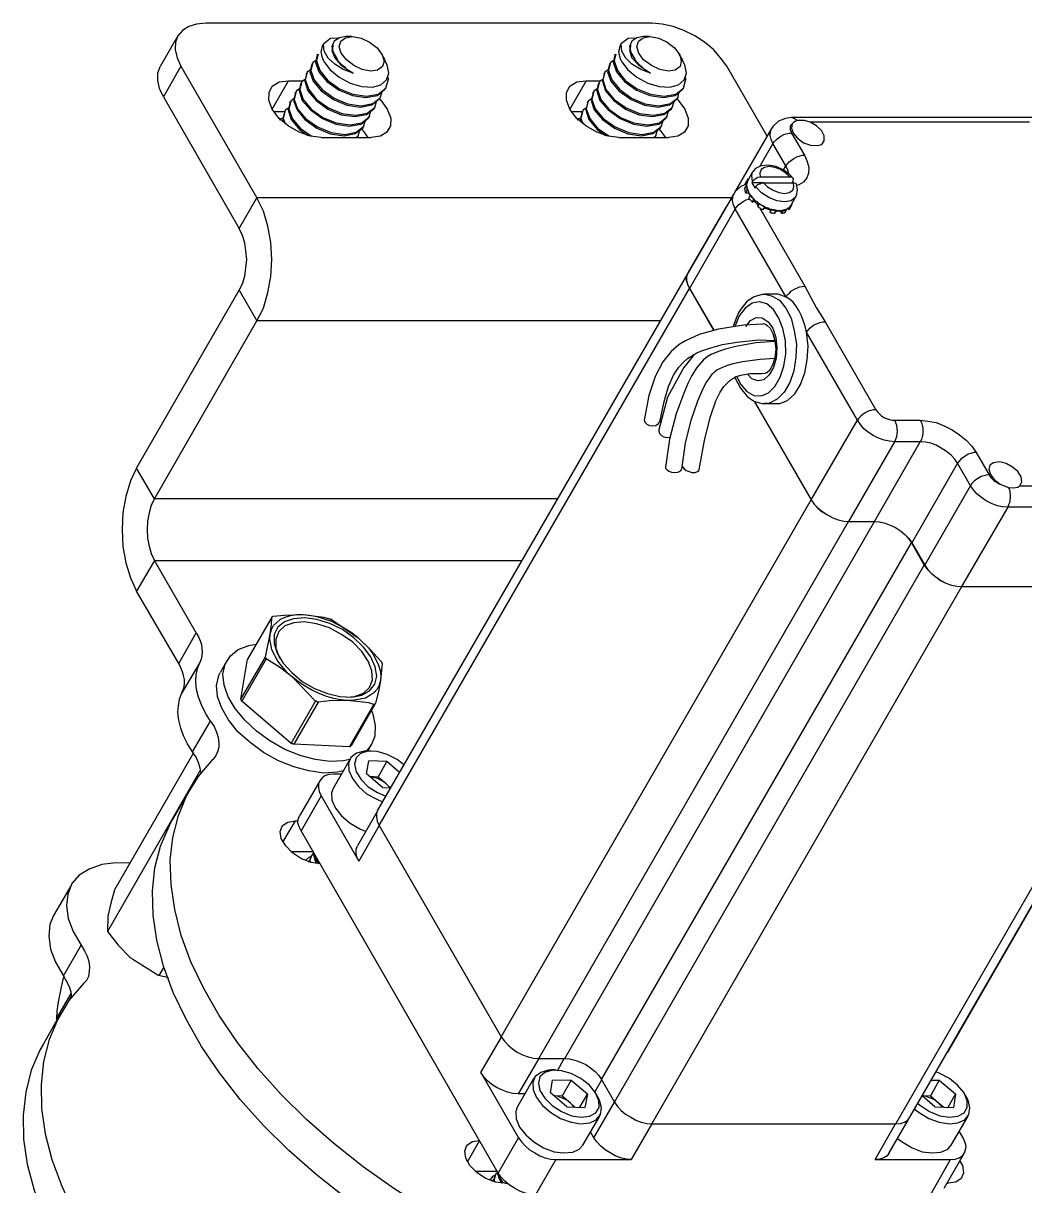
# Model space of a CAD drawing. Header units: inches. Extents: x 0 to 11, y 0.3 to 17.
# Drawn here: x 5.489 to 7.55, y 1.722 to 4.113 of the extents above; entities that cross this region are included whole.
import ezdxf

# ---------------------------------------------------------------- set-up
doc = ezdxf.new("R2010")
doc.units = ezdxf.units.IN
doc.header["$MEASUREMENT"] = 0
doc.layers.add('Layer 1', color=7, linetype='Continuous')

msp = doc.modelspace()

# ---------------------------------------------------------------- linework, layer by layer
at = {"layer": 'Layer 1', "color": 7, "lineweight": 25, "true_color": 0xffffff}
for points in [[(5.865, 4.1133), (5.8458, 4.1117), (5.83, 4.1067), (5.8167, 4.0983), (5.8075, 4.0875), (5.8025, 4.0742), (5.8017, 4.0592), (5.8058, 4.0425), (5.8133, 4.025)], [(6.7833, 4.1133), (5.865, 4.1133)], [(6.9367, 4.025), (6.9242, 4.0425), (6.9092, 4.0592), (6.8908, 4.0742), (6.8708, 4.0875), (6.8483, 4.0983), (6.8267, 4.1067), (6.8042, 4.1117), (6.7833, 4.1133)], [(5.8075, 4.0875), (5.7708, 4.0242)], [(6.1083, 4.0342), (6.1058, 4.04), (6.1042, 4.045), (6.1025, 4.055), (6.1033, 4.06), (6.1042, 4.0642), (6.1058, 4.0683), (6.1083, 4.0717)], [(6.1267, 4.0675), (6.1242, 4.0575), (6.13, 4.0425), (6.1425, 4.0275), (6.1617, 4.0142), (6.1683, 4.0108), (6.1475, 4.0183), (6.13, 4.0292), (6.1167, 4.0417), (6.1083, 4.0558), (6.1067, 4.0692), (6.1083, 4.0717)], [(6.1383, 4.0825), (6.1217, 4.0817), (6.1083, 4.0717)], [(6.1533, 4.0858), (6.14, 4.0833), (6.1292, 4.0767), (6.1242, 4.0658), (6.1267, 4.0533), (6.135, 4.0392)], [(6.2042, 4.015), (6.1867, 4.0183), (6.1692, 4.0267), (6.1542, 4.0383), (6.1433, 4.0517), (6.1392, 4.065), (6.1425, 4.0767), (6.1525, 4.0833), (6.1667, 4.0858), (6.1842, 4.0825), (6.2017, 4.0742), (6.2175, 4.0625), (6.2275, 4.0483), (6.2317, 4.035), (6.2283, 4.0242), (6.2183, 4.0167), (6.2042, 4.015)], [(6.165, 4.0858), (6.1533, 4.0858)], [(6.7208, 4.0342), (6.7183, 4.04), (6.7167, 4.045), (6.715, 4.055), (6.7158, 4.06), (6.7167, 4.0642), (6.7183, 4.0683), (6.72, 4.0717)], [(6.7392, 4.0675), (6.7367, 4.0575), (6.7417, 4.0425), (6.755, 4.0275), (6.7742, 4.0142), (6.78, 4.0108), (6.76, 4.0183), (6.7417, 4.0292), (6.7292, 4.0417), (6.7208, 4.0558), (6.7192, 4.0692), (6.72, 4.0717)], [(6.7508, 4.0825), (6.7342, 4.0817), (6.72, 4.0717)], [(6.7658, 4.0858), (6.7517, 4.0833), (6.7417, 4.0767), (6.7367, 4.0658), (6.7392, 4.0533), (6.7475, 4.0392)], [(6.8167, 4.015), (6.7992, 4.0183), (6.7817, 4.0267), (6.7658, 4.0383), (6.7558, 4.0517), (6.7517, 4.065), (6.755, 4.0767), (6.765, 4.0833), (6.7792, 4.0858), (6.7967, 4.0825), (6.8142, 4.0742), (6.8292, 4.0625), (6.84, 4.0483), (6.8433, 4.035), (6.8408, 4.0242), (6.8308, 4.0167), (6.8167, 4.015)], [(6.7775, 4.0858), (6.7658, 4.0858)], [(6.0942, 4.0475), (6.0908, 4.0333), (6.0975, 4.0133), (6.1142, 3.9933), (6.1392, 3.9758), (6.1667, 3.965), (6.1942, 3.9608), (6.2183, 3.965), (6.2333, 3.9775), (6.2342, 3.98)], [(6.0958, 4.05), (6.0925, 4.0358), (6.0992, 4.0158), (6.1158, 3.9958), (6.14, 3.9783), (6.1675, 3.9675), (6.1958, 3.9633), (6.2192, 3.9675), (6.235, 3.98), (6.2408, 3.9983), (6.2392, 4.0042)], [(6.095, 4.05), (6.0933, 4.0475)], [(6.2342, 4.0375), (6.2267, 4.05)], [(6.7067, 4.0475), (6.7033, 4.0333), (6.71, 4.0133), (6.7267, 3.9933), (6.7508, 3.9758), (6.7783, 3.965), (6.8067, 3.9608), (6.8308, 3.965), (6.8458, 3.9775), (6.8467, 3.98)], [(6.7083, 4.05), (6.705, 4.0358), (6.7117, 4.0158), (6.7275, 3.9958), (6.7525, 3.9783), (6.78, 3.9675), (6.8083, 3.9633), (6.8317, 3.9675), (6.8475, 3.98), (6.8525, 3.9983), (6.8517, 4.0042)], [(6.7075, 4.05), (6.7058, 4.0475)], [(6.8467, 4.0375), (6.8392, 4.05)], [(5.7775, 3.9617), (5.7692, 3.9792), (5.7658, 3.9958), (5.7658, 4.0108), (5.7708, 4.0242)], [(5.8133, 4.025), (5.7775, 3.9617)], [(5.8133, 4.025), (5.97, 3.7542)], [(6.0833, 4.0275), (6.0792, 4.0133), (6.0858, 3.9942), (6.1025, 3.9742), (6.1275, 3.9567), (6.155, 3.945), (6.1833, 3.9408), (6.2067, 3.9458), (6.2217, 3.9575), (6.2225, 3.96)], [(6.0917, 4.0367), (6.085, 4.0325), (6.0808, 4.0158), (6.0875, 3.9967), (6.1042, 3.9767), (6.1292, 3.9592), (6.1567, 3.9475), (6.1842, 3.9433), (6.2083, 3.9483), (6.2233, 3.96), (6.2275, 3.9725)], [(6.0842, 4.0308), (6.0825, 4.0283)], [(6.1083, 4.0342), (6.12, 4.0183), (6.1392, 4.0025), (6.1617, 3.99), (6.1858, 3.9833), (6.2075, 3.9817), (6.225, 3.9867), (6.2367, 3.9967), (6.2417, 4.0108), (6.2383, 4.0275), (6.2333, 4.0367)], [(6.135, 4.0392), (6.1375, 4.035), (6.145, 4.0275), (6.1492, 4.0242), (6.1533, 4.02), (6.1583, 4.0167), (6.1633, 4.0142), (6.1683, 4.0108)], [(6.6958, 4.0275), (6.6917, 4.0133), (6.6983, 3.9942), (6.715, 3.9742), (6.74, 3.9567), (6.7675, 3.945), (6.7958, 3.9408), (6.8192, 3.9458), (6.8342, 3.9575), (6.835, 3.96)], [(6.7042, 4.0367), (6.6975, 4.0325), (6.6933, 4.0158), (6.7, 3.9967), (6.7167, 3.9767), (6.7408, 3.9592), (6.7683, 3.9475), (6.7967, 3.9433), (6.8208, 3.9483), (6.8358, 3.96), (6.8392, 3.9725)], [(6.6958, 4.0308), (6.695, 4.0283)], [(6.7208, 4.0342), (6.7325, 4.0183), (6.7517, 4.0025), (6.7742, 3.99), (6.7975, 3.9833), (6.82, 3.9817), (6.8375, 3.9867), (6.8492, 3.9967), (6.8542, 4.0108), (6.8508, 4.0275), (6.8458, 4.0367)], [(6.7475, 4.0392), (6.75, 4.035), (6.7575, 4.0275), (6.7617, 4.0242), (6.7658, 4.02), (6.7708, 4.0167), (6.775, 4.0142), (6.78, 4.0108)], [(7.02, 3.8808), (6.9367, 4.025)], [(6.1025, 3.8783), (6.08, 3.8808), (6.0567, 3.8892), (6.0342, 3.9025), (6.015, 3.9183), (6.0017, 3.9367), (5.9942, 3.955), (5.995, 3.9708), (6.0017, 3.9842), (6.0158, 3.9925), (6.035, 3.995)], [(6.0017, 3.9367), (6.035, 3.995)], [(6.035, 3.995), (6.065, 3.995)], [(6.0692, 3.9975), (6.0625, 3.9933), (6.0583, 3.9767), (6.065, 3.9567), (6.0817, 3.9367), (6.1058, 3.9192), (6.1333, 3.9083), (6.1617, 3.9042), (6.1858, 3.9083), (6.2008, 3.9208), (6.2042, 3.9333)], [(6.0717, 4.0083), (6.0683, 3.9942), (6.075, 3.9742), (6.0917, 3.9542), (6.1158, 3.9367), (6.1433, 3.925), (6.1717, 3.9217), (6.1958, 3.9258), (6.2108, 3.9375), (6.2117, 3.94)], [(6.08, 4.0175), (6.0733, 4.0125), (6.0692, 3.9967), (6.0767, 3.9767), (6.0925, 3.9567), (6.1175, 3.9392), (6.145, 3.9275), (6.1733, 3.9242), (6.1967, 3.9283), (6.2125, 3.94), (6.2158, 3.9525)], [(6.0725, 4.0108), (6.0708, 4.0083)], [(6.715, 3.8783), (6.6925, 3.8808), (6.6692, 3.8892), (6.6467, 3.9025), (6.6275, 3.9183), (6.6142, 3.9367), (6.6067, 3.955), (6.6067, 3.9708), (6.6142, 3.9842), (6.6283, 3.9925), (6.6475, 3.995)], [(6.6475, 3.995), (6.6142, 3.9367)], [(6.6475, 3.995), (6.6775, 3.995)], [(6.6817, 3.9975), (6.675, 3.9933), (6.6708, 3.9767), (6.6775, 3.9567), (6.6942, 3.9367), (6.7183, 3.9192), (6.7458, 3.9083), (6.7742, 3.9042), (6.7983, 3.9083), (6.8133, 3.9208), (6.8167, 3.9333)], [(6.6842, 4.0083), (6.6808, 3.9942), (6.6875, 3.9742), (6.7042, 3.9542), (6.7283, 3.9367), (6.7558, 3.925), (6.7842, 3.9217), (6.8075, 3.9258), (6.8233, 3.9375), (6.8242, 3.94)], [(6.6925, 4.0175), (6.6858, 4.0125), (6.6817, 3.9967), (6.6883, 3.9767), (6.705, 3.9567), (6.73, 3.9392), (6.7575, 3.9275), (6.7858, 3.9242), (6.8092, 3.9283), (6.8242, 3.94), (6.8283, 3.9525)], [(6.685, 4.0108), (6.6833, 4.0083)], [(6.0575, 3.9783), (6.0508, 3.9733), (6.0467, 3.9567), (6.0533, 3.9375), (6.07, 3.9175), (6.095, 3.9), (6.1225, 3.8883), (6.1508, 3.8842), (6.1742, 3.8892), (6.1892, 3.9008), (6.1933, 3.9133)], [(6.05, 3.9717), (6.0483, 3.9692)], [(6.06, 3.9883), (6.0567, 3.9742), (6.0633, 3.9542), (6.08, 3.935), (6.105, 3.9175), (6.1325, 3.9058), (6.16, 3.9017), (6.1842, 3.9058), (6.1992, 3.9183), (6.2, 3.9208)], [(6.0608, 3.9908), (6.06, 3.9883)], [(6.235, 3.9792), (6.2358, 3.9817)], [(6.67, 3.9783), (6.6633, 3.9733), (6.6592, 3.9567), (6.6658, 3.9375), (6.6825, 3.9175), (6.7075, 3.9), (6.735, 3.8883), (6.7625, 3.8842), (6.7867, 3.8892), (6.8017, 3.9008), (6.8058, 3.9133)], [(6.6625, 3.9717), (6.6608, 3.9692)], [(6.6725, 3.9883), (6.6692, 3.9742), (6.6758, 3.9542), (6.6925, 3.935), (6.7175, 3.9175), (6.745, 3.9058), (6.7725, 3.9017), (6.7967, 3.9058), (6.8117, 3.9183), (6.8125, 3.9208)], [(6.6733, 3.9908), (6.6725, 3.9883)], [(6.8475, 3.9792), (6.8483, 3.9817)], [(5.7775, 3.9617), (5.9333, 3.6908)], [(6.0375, 3.9492), (6.0342, 3.935), (6.0408, 3.915), (6.0575, 3.895), (6.075, 3.8825)], [(6.0467, 3.9583), (6.04, 3.9533), (6.0358, 3.9375), (6.0425, 3.9175), (6.0592, 3.8975), (6.0817, 3.8817)], [(6.0383, 3.9517), (6.0367, 3.9492)], [(6.0492, 3.9692), (6.045, 3.9542), (6.0525, 3.935), (6.0683, 3.915), (6.0933, 3.8975), (6.1208, 3.8858), (6.1492, 3.8817), (6.1725, 3.8867), (6.1883, 3.8983), (6.1883, 3.9008)], [(6.2208, 3.9583), (6.225, 3.955), (6.2383, 3.9367), (6.2458, 3.9183), (6.245, 3.9025), (6.2375, 3.8892), (6.2242, 3.8808), (6.205, 3.8783)], [(6.2233, 3.96), (6.225, 3.9625)], [(6.65, 3.9492), (6.6467, 3.935), (6.6533, 3.915), (6.67, 3.895), (6.6875, 3.8825)], [(6.6592, 3.9583), (6.6517, 3.9533), (6.6475, 3.9375), (6.655, 3.9175), (6.6708, 3.8975), (6.6942, 3.8817)], [(6.6508, 3.9517), (6.6492, 3.9492)], [(6.6617, 3.9692), (6.6575, 3.9542), (6.6642, 3.935), (6.6808, 3.915), (6.7058, 3.8975), (6.7333, 3.8858), (6.7617, 3.8817), (6.785, 3.8867), (6.8008, 3.8983), (6.8008, 3.9008)], [(6.8333, 3.9583), (6.8367, 3.955), (6.8508, 3.9367), (6.8575, 3.9183), (6.8575, 3.9025), (6.85, 3.8892), (6.8358, 3.8808), (6.8167, 3.8783)], [(6.8358, 3.96), (6.8375, 3.9625)], [(6.005, 3.9317), (6.0267, 3.9317)], [(6.0267, 3.9292), (6.0225, 3.915), (6.0242, 3.9108)], [(6.035, 3.9383), (6.0283, 3.9342), (6.0242, 3.9175), (6.0275, 3.9092)], [(6.0275, 3.9325), (6.0258, 3.93)], [(6.2008, 3.92), (6.2025, 3.9225)], [(6.2117, 3.94), (6.2133, 3.9425)], [(6.6167, 3.9317), (6.6392, 3.9317)], [(6.6383, 3.9292), (6.635, 3.915), (6.6367, 3.9108)], [(6.6475, 3.9383), (6.6408, 3.9342), (6.6367, 3.9175), (6.64, 3.9092)], [(6.6392, 3.9325), (6.6383, 3.93)], [(6.8133, 3.92), (6.8142, 3.9225)], [(6.8242, 3.94), (6.8258, 3.9425)], [(6.0233, 3.9183), (6.0192, 3.9167), (6.0167, 3.9142)], [(6.1892, 3.9008), (6.1908, 3.9033)], [(6.6358, 3.9183), (6.6317, 3.9167), (6.6292, 3.9142)], [(6.8017, 3.9008), (6.8033, 3.9033)], [(7.07, 3.9192), (7.0575, 3.9175), (7.0433, 3.9117), (7.0325, 3.9017), (7.0292, 3.8967)], [(7.0717, 3.9067), (7.0683, 3.9033), (7.0675, 3.9008), (7.0675, 3.8933), (7.0692, 3.8908), (7.07, 3.8875)], [(7.5725, 3.9192), (7.07, 3.9192)], [(7.07, 3.9192), (7.0717, 3.9192), (7.0783, 3.9158), (7.0808, 3.9133)], [(7.0717, 3.9067), (7.07, 3.8975), (7.0742, 3.8867), (7.0825, 3.8767), (7.095, 3.8675), (7.1092, 3.8625), (7.1225, 3.8617), (7.1325, 3.8642), (7.1375, 3.8717), (7.1375, 3.8817), (7.1317, 3.8925), (7.1217, 3.9025), (7.1083, 3.91)], [(7.0808, 3.9133), (7.0742, 3.9092), (7.0717, 3.9067)], [(7.1083, 3.91), (7.0967, 3.9133), (7.0808, 3.9133)], [(7.56, 3.91), (7.1083, 3.91)], [(6.1025, 3.8783), (6.205, 3.8783)], [(6.1742, 3.8783), (6.1783, 3.8817), (6.1817, 3.8933)], [(6.1783, 3.8808), (6.1792, 3.8833)], [(6.1842, 3.8958), (6.1883, 3.8917), (6.1983, 3.8783)], [(6.715, 3.8783), (6.8167, 3.8783)], [(6.7867, 3.8783), (6.7908, 3.8817), (6.7942, 3.8933)], [(6.7908, 3.8808), (6.7917, 3.8833)], [(6.7967, 3.8958), (6.8008, 3.8917), (6.8108, 3.8783)], [(7.0292, 3.8967), (6.9525, 3.765)], [(7.0317, 3.8658), (7.0283, 3.8742), (7.0258, 3.8825), (7.0267, 3.89), (7.0292, 3.8967)], [(7.0583, 3.82), (7.0317, 3.8658), (7.035, 3.87), (7.0392, 3.8742), (7.0433, 3.8775), (7.0483, 3.8808), (7.0542, 3.8842), (7.0592, 3.8858), (7.065, 3.8875), (7.07, 3.8875)], [(7.07, 3.8875), (7.0967, 3.8417)], [(7.0317, 3.8658), (7.005, 3.8192)], [(7.0583, 3.82), (7.065, 3.8283), (7.075, 3.835), (7.0808, 3.8383), (7.0858, 3.84), (7.0917, 3.8417), (7.0967, 3.8417)], [(7.0967, 3.8417), (7.1025, 3.8292), (7.1058, 3.8167), (7.105, 3.805), (7.1017, 3.795), (7.095, 3.7867), (7.085, 3.7808), (7.0808, 3.7792)], [(6.99, 3.8075), (6.98, 3.79)], [(6.99, 3.7875), (6.9883, 3.8), (6.99, 3.8075)], [(7.0733, 3.7875), (7.0733, 3.7892), (7.0742, 3.7917), (7.0733, 3.7942), (7.0717, 3.7958), (7.0683, 3.7967), (7.0675, 3.7967), (7.0583, 3.805), (7.0475, 3.8125), (7.0358, 3.8167), (7.0242, 3.8183), (7.0142, 3.8167), (7.0075, 3.8125), (7.005, 3.805), (7.0058, 3.7967), (7.005, 3.7967), (7.0008, 3.7958), (6.9975, 3.7942), (6.995, 3.7925), (6.9917, 3.79), (6.99, 3.7875)], [(7.0742, 3.7933), (7.0683, 3.8), (7.0542, 3.8108), (7.0383, 3.8183), (7.0217, 3.8217), (7.0075, 3.82), (6.9958, 3.8142), (6.9908, 3.8075)], [(7.0533, 3.8117), (7.0583, 3.82)], [(7.0642, 3.8033), (7.0625, 3.8108), (7.0583, 3.82)], [(6.9775, 3.7825), (6.9658, 3.7775), (6.9542, 3.7675), (6.9517, 3.7617)], [(6.9742, 3.7817), (6.9775, 3.7875)], [(6.9758, 3.785), (6.9758, 3.7842), (6.975, 3.7833), (6.975, 3.7825), (6.9742, 3.7817)], [(6.9742, 3.7817), (6.9775, 3.7808)], [(6.9792, 3.7908), (6.9758, 3.785)], [(6.9808, 3.7933), (6.9808, 3.7925), (6.98, 3.7925), (6.9792, 3.7917), (6.9792, 3.7908), (6.9783, 3.79), (6.9783, 3.7883), (6.9775, 3.7875)], [(6.9792, 3.7875), (6.9783, 3.7858), (6.9783, 3.7833), (6.9775, 3.7825), (6.9775, 3.7792), (6.9783, 3.7775)], [(6.9792, 3.7875), (6.9775, 3.7875)], [(6.98, 3.79), (6.98, 3.7892), (6.9792, 3.7883), (6.9792, 3.7875)], [(6.9808, 3.7933), (6.9817, 3.7925)], [(6.9892, 3.785), (6.99, 3.7875)], [(7.0125, 3.785), (6.9892, 3.785)], [(6.9892, 3.785), (6.9892, 3.7842), (6.99, 3.7825), (6.9908, 3.7817), (6.9925, 3.7783), (6.9933, 3.7775), (6.995, 3.7742), (6.9967, 3.7767)], [(6.9967, 3.7767), (6.9967, 3.7767), (6.9992, 3.78), (7.0008, 3.7817), (7.005, 3.7833), (7.0083, 3.785), (7.0125, 3.785)], [(7.0675, 3.7967), (7.0058, 3.7967)], [(7.0125, 3.785), (7.0208, 3.7767), (7.0325, 3.77), (7.0442, 3.765), (7.0558, 3.7633), (7.065, 3.765), (7.0725, 3.77), (7.075, 3.7767), (7.0742, 3.785), (7.0758, 3.785), (7.0783, 3.7842), (7.08, 3.7825)], [(7.0125, 3.785), (7.0742, 3.785)], [(7.0717, 3.785), (7.0733, 3.7875)], [(7.0783, 3.7567), (7.08, 3.7592), (7.0825, 3.77), (7.08, 3.7833)], [(6.9517, 3.7625), (6.8567, 3.5992)], [(6.9542, 3.7317), (6.9508, 3.74), (6.9483, 3.7483), (6.9492, 3.7558), (6.9508, 3.7625)], [(6.9733, 3.7725), (6.9767, 3.7783)], [(6.9733, 3.7725), (6.9742, 3.7717), (6.9742, 3.7683), (6.975, 3.7675), (6.975, 3.7658), (6.9758, 3.7642), (6.9817, 3.7642)], [(6.9758, 3.7642), (6.9792, 3.77)], [(6.9767, 3.7783), (6.9783, 3.7775)], [(6.9767, 3.7783), (6.9767, 3.7767), (6.9775, 3.7758), (6.9775, 3.7742), (6.9783, 3.7733), (6.9783, 3.7708), (6.9792, 3.77)], [(6.9783, 3.7775), (6.9783, 3.7742), (6.9792, 3.7725), (6.9792, 3.7717), (6.98, 3.7708), (6.98, 3.77)], [(6.98, 3.77), (6.9792, 3.77)], [(6.98, 3.77), (6.9808, 3.7683), (6.9817, 3.7675), (6.9817, 3.7658), (6.9825, 3.7642), (6.9833, 3.7633), (6.985, 3.76), (6.9867, 3.7592)], [(6.9817, 3.7642), (6.9825, 3.765)], [(6.9817, 3.7642), (6.985, 3.7583)], [(6.9825, 3.7533), (6.985, 3.7592), (6.9858, 3.7575), (6.9883, 3.755), (6.99, 3.7542), (6.9908, 3.7525), (6.9925, 3.7508)], [(6.985, 3.7592), (6.9867, 3.7592)], [(6.9867, 3.7592), (6.9875, 3.7583), (6.9883, 3.7567), (6.9883, 3.7558), (6.9892, 3.755), (6.9908, 3.7542), (6.9933, 3.7517)], [(7.0792, 3.7558), (7.0775, 3.755), (7.0692, 3.7483), (7.0558, 3.7458), (7.04, 3.7483), (7.0233, 3.755), (7.0083, 3.7642), (6.9967, 3.7767)], [(7.0692, 3.7392), (7.0792, 3.7567)], [(5.9333, 3.5642), (5.94, 3.5775), (5.945, 3.5933), (5.9475, 3.61), (5.9492, 3.6275), (5.9475, 3.645), (5.945, 3.6617), (5.94, 3.6767), (5.9333, 3.6908), (5.97, 3.7542)], [(6.9467, 3.7542), (5.97, 3.7542)], [(5.97, 3.5008), (5.9833, 3.5275), (5.9925, 3.5592), (5.9983, 3.5925), (6.0008, 3.6275), (5.9983, 3.6625), (5.9925, 3.6958), (5.9833, 3.7267), (5.97, 3.7542)], [(6.9342, 3.7333), (6.8567, 3.6)], [(6.9542, 3.7317), (6.86, 3.5675)], [(6.9367, 3.7375), (6.9342, 3.7333), (6.9325, 3.7292)], [(6.9542, 3.7317), (6.9608, 3.74), (6.9708, 3.7467), (6.9767, 3.75), (6.9817, 3.7517), (6.9833, 3.7517)], [(7.0592, 3.55), (6.9542, 3.7317)], [(6.9825, 3.7533), (6.9842, 3.7517), (6.985, 3.75), (6.9858, 3.7492), (6.9883, 3.7467), (6.9892, 3.745)], [(6.9892, 3.745), (6.9925, 3.7508)], [(6.9892, 3.745), (6.9933, 3.7475)], [(6.9933, 3.7517), (6.9925, 3.7508)], [(6.9933, 3.7517), (6.9942, 3.75), (6.9958, 3.7483), (6.9992, 3.7467), (7, 3.745), (7.0017, 3.7442), (7.0033, 3.7425), (7.005, 3.7417)], [(6.9933, 3.7475), (6.9942, 3.75)], [(6.9933, 3.7475), (7.0033, 3.7392)], [(6.9983, 3.7433), (7.0017, 3.7375)], [(7.0008, 3.7358), (7.0042, 3.7417)], [(7.0008, 3.7358), (7.0025, 3.735), (7.0033, 3.7342), (7.005, 3.7333), (7.0058, 3.7325), (7.0092, 3.7308), (7.01, 3.7308), (7.0117, 3.73)], [(7.0042, 3.7417), (7.005, 3.7417)], [(7.0042, 3.7417), (7.0058, 3.7408), (7.0067, 3.74), (7.0083, 3.7392), (7.0092, 3.7383), (7.0108, 3.7375), (7.0117, 3.7367), (7.0133, 3.7358), (7.015, 3.735)], [(7.0042, 3.7342), (7.0975, 3.5725)], [(7.005, 3.7417), (7.0058, 3.7408), (7.0075, 3.74), (7.0083, 3.7392), (7.01, 3.7392), (7.0108, 3.7383), (7.0125, 3.7375), (7.0133, 3.7367), (7.015, 3.7358)], [(7.0117, 3.73), (7.015, 3.735)], [(7.0133, 3.7333), (7.0258, 3.7292)], [(7.015, 3.7358), (7.02, 3.7333), (7.0217, 3.7333), (7.0233, 3.7325), (7.025, 3.7317), (7.0275, 3.7308), (7.0292, 3.7308)], [(7.015, 3.7358), (7.015, 3.735)], [(7.0592, 3.7308), (7.06, 3.7308), (7.0617, 3.7317), (7.0633, 3.7333), (7.0642, 3.7333), (7.0658, 3.7342), (7.0675, 3.7358)], [(7.0625, 3.7317), (7.065, 3.73)], [(7.065, 3.73), (7.0683, 3.735)], [(7.065, 3.73), (7.0667, 3.7317), (7.0667, 3.7325)], [(7.0667, 3.7325), (7.07, 3.7383)], [(7.0675, 3.7358), (7.0675, 3.7367), (7.0683, 3.7375), (7.0683, 3.7383), (7.0692, 3.7392)], [(7.0683, 3.735), (7.0675, 3.7358)], [(7.0683, 3.735), (7.0683, 3.7358), (7.07, 3.7375), (7.07, 3.7383), (7.0708, 3.7392), (7.0708, 3.7408), (7.0717, 3.7417)], [(7.0708, 3.7417), (7.0717, 3.7417)], [(7.0258, 3.7292), (7.0275, 3.7308)], [(7.0258, 3.7242), (7.0292, 3.73), (7.03, 3.7292), (7.0325, 3.7292), (7.0342, 3.7283), (7.0367, 3.7283), (7.0383, 3.7275), (7.0392, 3.7275)], [(7.0258, 3.7292), (7.0258, 3.7242)], [(7.0258, 3.7242), (7.0267, 3.7242), (7.0283, 3.7233), (7.0308, 3.7233), (7.0325, 3.7225), (7.0358, 3.7225)], [(7.0292, 3.7308), (7.03, 3.73), (7.0325, 3.73), (7.0342, 3.7292), (7.0375, 3.7292), (7.0392, 3.7283)], [(7.0292, 3.73), (7.0292, 3.7308)], [(7.0358, 3.7225), (7.0392, 3.7275)], [(7.0392, 3.7283), (7.0517, 3.7283)], [(7.0392, 3.7283), (7.0392, 3.7275)], [(7.0392, 3.7275), (7.0458, 3.7275)], [(7.0458, 3.7275), (7.0467, 3.7283)], [(7.0458, 3.7275), (7.0492, 3.7225)], [(7.0492, 3.7225), (7.0525, 3.7275)], [(7.0492, 3.7225), (7.0525, 3.7225), (7.0533, 3.7233), (7.055, 3.7233), (7.0558, 3.7242), (7.0567, 3.7242)], [(7.0517, 3.7283), (7.0525, 3.7292), (7.0558, 3.7292), (7.0567, 3.73), (7.0583, 3.73), (7.0592, 3.7308)], [(7.0525, 3.7275), (7.0517, 3.7283)], [(7.0525, 3.7275), (7.0533, 3.7275), (7.0542, 3.7283), (7.0567, 3.7283), (7.0575, 3.7292), (7.0592, 3.7292), (7.06, 3.73)], [(7.0567, 3.7242), (7.06, 3.73)], [(7.0592, 3.7308), (7.06, 3.73)], [(6.8567, 3.5992), (6.2183, 2.4942)], [(6.8592, 3.6033), (6.8567, 3.5992), (6.8542, 3.5925), (6.8533, 3.585), (6.8558, 3.5767), (6.86, 3.5675)], [(6.8567, 3.5992), (6.8542, 3.5925), (6.8542, 3.585), (6.8558, 3.5767), (6.86, 3.5675), (6.91, 3.4817)], [(5.7592, 3.135), (5.7225, 3.1983), (5.9333, 3.5642)], [(5.9333, 3.5642), (5.97, 3.5008)], [(6.2217, 2.4625), (6.86, 3.5675)], [(6.86, 3.5675), (6.9092, 3.4817)], [(7.0592, 3.55), (7.0617, 3.555), (7.0658, 3.5583), (7.07, 3.5625), (7.075, 3.5658), (7.0867, 3.5708), (7.0917, 3.5717), (7.0975, 3.5725)], [(7.0975, 3.5725), (7.1208, 3.5283), (7.1375, 3.5025), (7.1392, 3.4992)], [(7.0142, 3.555), (7.01, 3.555), (6.9933, 3.5508), (6.9783, 3.5408), (6.9658, 3.525), (6.9617, 3.5192), (6.9567, 3.5083), (6.95, 3.4892)], [(6.9575, 3.3858), (6.9658, 3.37), (6.9783, 3.3558), (6.9925, 3.3475), (7.0083, 3.3467), (7.0225, 3.3533), (7.0358, 3.3658), (7.0467, 3.385), (7.0542, 3.4075), (7.0583, 3.4333), (7.0575, 3.46), (7.0525, 3.485), (7.0442, 3.5067), (7.0333, 3.5242), (7.0192, 3.5358), (7.0042, 3.54), (6.9892, 3.5375), (6.975, 3.5275), (6.9625, 3.5117)], [(7.015, 3.5558), (7.0292, 3.5525), (7.045, 3.5433), (7.0583, 3.5275), (7.0692, 3.5067), (7.0758, 3.4808), (7.08, 3.4533), (7.0792, 3.4258), (7.075, 3.3983), (7.0667, 3.3742), (7.055, 3.3542), (7.0408, 3.34), (7.025, 3.3317), (7.0142, 3.3308)], [(7.0392, 3.5558), (7.015, 3.5558)], [(7.0592, 3.55), (7.0425, 3.5558), (7.0392, 3.5558)], [(7.1008, 3.4775), (7.0983, 3.49), (7.0942, 3.5017), (7.09, 3.5125), (7.085, 3.5225), (7.0792, 3.5317), (7.0733, 3.5392), (7.0658, 3.5458), (7.0592, 3.55)], [(5.7592, 3.135), (5.97, 3.5008)], [(6.8, 3.5008), (5.97, 3.5008)], [(7.0108, 3.4942), (6.9717, 3.4925), (6.92, 3.4842), (6.88, 3.4733), (6.8517, 3.46), (6.8392, 3.4525), (6.8225, 3.4383), (6.805, 3.4167), (6.7892, 3.3867), (6.7767, 3.3475), (6.7675, 3.3)], [(6.9625, 3.5117), (6.9542, 3.4908)], [(6.9758, 3.4892), (6.9858, 3.5017), (6.9975, 3.5083), (7.01, 3.5075), (7.0217, 3.4992), (7.0317, 3.4858), (7.0375, 3.4667), (7.04, 3.4458), (7.0383, 3.4242), (7.0333, 3.405), (7.0242, 3.39), (7.0133, 3.38), (7.0008, 3.3775), (6.9883, 3.3817), (6.98, 3.3908)], [(7.0192, 3.4917), (7.0192, 3.4917), (7.0167, 3.4933), (7.0142, 3.4942), (7.0125, 3.495), (7.0108, 3.495)], [(7.2058, 3.2967), (7.1008, 3.4775), (7.1075, 3.4858), (7.1125, 3.49), (7.1175, 3.4933), (7.1233, 3.4958), (7.1283, 3.4975), (7.1342, 3.4992), (7.1392, 3.4992)], [(7.1392, 3.4992), (7.2433, 3.3183)], [(7.0192, 3.4917), (7.02, 3.4917), (7.0258, 3.4858), (7.0317, 3.475), (7.0358, 3.46), (7.0375, 3.4425), (7.0358, 3.425), (7.0308, 3.41), (7.025, 3.3992), (7.0192, 3.3942), (7.0175, 3.3942)], [(7.0392, 3.3308), (7.0458, 3.3308), (7.0617, 3.3375), (7.0767, 3.3508), (7.0883, 3.37), (7.0975, 3.3942), (7.1025, 3.4208), (7.1042, 3.4492), (7.1008, 3.4775)], [(6.8, 3.2958), (6.8083, 3.335), (6.8167, 3.3658), (6.8275, 3.3892), (6.8383, 3.4058), (6.8475, 3.4158), (6.8558, 3.4233), (6.875, 3.435), (6.8867, 3.44), (6.9042, 3.4458), (6.9283, 3.4525), (6.9575, 3.4575), (7.0017, 3.4617), (7.0358, 3.4608)], [(7.0358, 3.4583), (6.9967, 3.4558), (6.9558, 3.4483), (6.9342, 3.4425), (6.92, 3.4383), (6.905, 3.4317), (6.8967, 3.4267), (6.8892, 3.4208), (6.875, 3.405), (6.865, 3.3883), (6.8567, 3.3725), (6.8483, 3.3525), (6.8325, 3.31), (6.8192, 3.2575), (6.8108, 3.2)], [(6.87, 3.4317), (6.8675, 3.4292), (6.8483, 3.405), (6.815, 3.3442), (6.7967, 3.2767)], [(6.8442, 3.1958), (6.8517, 3.2492), (6.8633, 3.2967), (6.8775, 3.3367), (6.8858, 3.3558), (6.8933, 3.3717), (6.9025, 3.385), (6.9067, 3.3917), (6.9125, 3.3967), (6.9167, 3.4), (6.935, 3.4083), (6.95, 3.4133), (6.9692, 3.4175), (7.0058, 3.4225), (7.0358, 3.4242)], [(6.88, 3.195), (6.8908, 3.255), (6.9025, 3.3025), (6.9142, 3.3367), (6.9233, 3.3542), (6.9308, 3.3658), (6.9433, 3.3783), (6.9492, 3.3825), (6.9517, 3.3833), (6.9542, 3.3858), (6.9658, 3.3892), (6.9842, 3.3925), (7.01, 3.3925), (7.015, 3.3933)], [(6.9533, 3.385), (6.9542, 3.3833), (6.965, 3.3625), (6.9792, 3.345), (6.9942, 3.335), (7.01, 3.3308), (7.0142, 3.3308)], [(7.015, 3.3933), (7.0175, 3.3933)], [(6.9933, 3.3358), (7.1108, 3.1325)], [(6.9942, 3.335), (7.1108, 3.1325)], [(7.015, 3.3308), (7.0392, 3.3308)], [(7.2433, 3.3183), (7.2383, 3.3183), (7.2333, 3.3167), (7.2275, 3.315), (7.2217, 3.3117), (7.2167, 3.3083), (7.2125, 3.305), (7.2083, 3.3008), (7.2058, 3.2967)], [(7.2433, 3.3183), (7.2467, 3.3142), (7.255, 3.3058), (7.26, 3.3025), (7.2658, 3.3), (7.2717, 3.2983), (7.2767, 3.2967), (7.2817, 3.2967)], [(6.7675, 3.3), (6.7667, 3.2975), (6.7683, 3.2925)], [(6.7683, 3.2925), (6.7725, 3.2883), (6.7775, 3.2858), (6.7842, 3.285), (6.7908, 3.2858), (6.7958, 3.2892), (6.7992, 3.2933), (6.8, 3.2958)], [(6.7967, 3.2767), (6.7967, 3.2742), (6.7983, 3.2692)], [(7.1108, 3.1325), (7.2058, 3.2967)], [(7.2817, 3.2967), (7.2842, 3.2917), (7.2858, 3.2867), (7.2867, 3.28), (7.2875, 3.2742), (7.2858, 3.2625), (7.2842, 3.2567), (7.2817, 3.2525), (7.2717, 3.2533), (7.2608, 3.2558), (7.2492, 3.26), (7.2383, 3.265), (7.2283, 3.2717), (7.2192, 3.2792), (7.2117, 3.2875), (7.2058, 3.2967)], [(7.2817, 3.2967), (7.335, 3.2967)], [(7.335, 3.2967), (7.3375, 3.2917), (7.3392, 3.2867), (7.34, 3.28), (7.34, 3.2683), (7.3392, 3.2625), (7.3375, 3.2567), (7.335, 3.2525), (7.2817, 3.2525)], [(7.335, 3.2967), (7.3508, 3.295), (7.3675, 3.2917), (7.3842, 3.285), (7.4008, 3.2767), (7.4158, 3.2667), (7.4292, 3.2558), (7.4408, 3.2433), (7.45, 3.23)], [(6.7983, 3.2692), (6.8025, 3.265), (6.8075, 3.2625), (6.8142, 3.2608), (6.82, 3.2617)], [(7.2817, 3.2525), (7.1875, 3.0883)], [(7.2408, 3.0883), (7.335, 3.2525)], [(7.4117, 3.2083), (7.4058, 3.2167), (7.3983, 3.225), (7.3892, 3.2325), (7.3783, 3.2392), (7.3675, 3.245), (7.3567, 3.2492), (7.3458, 3.2517), (7.335, 3.2525)], [(7.45, 3.23), (7.445, 3.23), (7.4392, 3.2283), (7.4333, 3.2267), (7.4183, 3.2167), (7.4117, 3.2083)], [(7.45, 3.23), (7.4767, 3.1842)], [(7.4117, 3.2083), (7.3175, 3.0442)], [(7.4383, 3.1617), (7.4117, 3.2083)], [(7.54, 3.1617), (7.5442, 3.17), (7.5425, 3.18), (7.5358, 3.1908), (7.525, 3.2), (7.5117, 3.2075), (7.4983, 3.2108), (7.4858, 3.2092), (7.4783, 3.2042), (7.4758, 3.1958), (7.4792, 3.185), (7.4875, 3.1742), (7.4992, 3.165)], [(5.7225, 3.1983), (5.71, 3.1717), (5.7, 3.14), (5.6942, 3.1067), (5.6925, 3.0717), (5.6942, 3.0367), (5.7, 3.0033), (5.71, 2.9725), (5.7225, 2.945)], [(6.8108, 3.2), (6.8108, 3.1983), (6.8133, 3.195), (6.8175, 3.1917), (6.8233, 3.19), (6.83, 3.1892), (6.8358, 3.19)], [(6.8358, 3.19), (6.8408, 3.1917), (6.8433, 3.1942), (6.8442, 3.1958)], [(6.8467, 3.2017), (6.8467, 3.2), (6.8492, 3.1967), (6.8533, 3.1933), (6.8592, 3.1908), (6.865, 3.1892), (6.8717, 3.1892)], [(6.8717, 3.1892), (6.8767, 3.1908), (6.8792, 3.1933), (6.88, 3.195)], [(7.4767, 3.1842), (7.4708, 3.1833), (7.4658, 3.1825), (7.46, 3.1808), (7.455, 3.1775), (7.4492, 3.1742), (7.445, 3.1708), (7.4408, 3.1667), (7.4383, 3.1617)], [(7.4767, 3.1842), (7.4783, 3.1817), (7.4808, 3.1783), (7.4858, 3.1733), (7.4892, 3.1708), (7.4925, 3.1692), (7.4958, 3.1667), (7.4992, 3.165)], [(7.3442, 2.9983), (7.4383, 3.1617)], [(7.4992, 3.165), (7.5108, 3.16), (7.5167, 3.1583), (7.5183, 3.1533), (7.52, 3.1433), (7.52, 3.1375), (7.5192, 3.1317), (7.5183, 3.1267), (7.5167, 3.1225), (7.515, 3.1175), (7.5042, 3.1183), (7.4933, 3.1208), (7.4817, 3.125), (7.4708, 3.1308), (7.4608, 3.1375), (7.4517, 3.145), (7.4442, 3.1533), (7.4383, 3.1617)], [(7.9917, 3.1617), (8.0033, 3.1583), (8.0133, 3.1575), (8.0183, 3.1583), (8.0217, 3.1483), (8.0217, 3.1433), (8.0225, 3.1375), (8.0217, 3.1317), (8.0208, 3.1267), (8.0192, 3.1225), (8.0167, 3.1175), (7.515, 3.1175)], [(7.5167, 3.1583), (7.5267, 3.1575), (7.5358, 3.1592), (7.54, 3.1617)], [(7.54, 3.1617), (7.9917, 3.1617)], [(5.7592, 3.135), (5.7525, 3.1217), (5.7483, 3.1058), (5.745, 3.0892), (5.7442, 3.0717), (5.745, 3.0542), (5.7483, 3.0375), (5.7525, 3.0225), (5.7592, 3.0083)], [(6.5883, 3.135), (5.7592, 3.135)], [(6.4725, 2.0283), (7.1108, 3.1325)], [(7.1108, 3.1325), (7.1167, 3.1242), (7.1242, 3.1158), (7.1333, 3.1083), (7.1442, 3.1017), (7.155, 3.0958), (7.1658, 3.0917), (7.1775, 3.0892), (7.1875, 3.0883)], [(7.1108, 3.1325), (7.1167, 3.1242), (7.125, 3.1158), (7.1342, 3.1083), (7.1442, 3.1017), (7.155, 3.0958), (7.1658, 3.0917), (7.1775, 3.0892), (7.1875, 3.0883)], [(7.515, 3.1175), (7.42, 2.9542)], [(6.55, 1.9833), (7.1875, 3.0883)], [(6.6033, 1.9833), (7.2408, 3.0883)], [(7.1875, 3.0883), (7.2408, 3.0883)], [(7.1875, 3.0883), (7.2408, 3.0883), (7.2508, 3.0875), (7.2625, 3.085), (7.2733, 3.0808), (7.2842, 3.0758), (7.2942, 3.0692), (7.3033, 3.0617), (7.3117, 3.0533), (7.3175, 3.0442)], [(7.2408, 3.0883), (7.2517, 3.0875), (7.2625, 3.085), (7.2733, 3.0808), (7.2842, 3.0758), (7.2942, 3.0692), (7.3033, 3.0617), (7.3108, 3.0533), (7.3167, 3.0442)], [(7.3917, 1.9967), (8.0292, 3.1017)], [(6.6792, 1.94), (7.3167, 3.0442)], [(7.3167, 3.0442), (7.3433, 2.9983)], [(7.3175, 3.0442), (7.3442, 2.9983)], [(5.7592, 3.0083), (5.7225, 2.945)], [(5.7592, 3.0083), (6.5158, 3.0083)], [(5.845, 2.8592), (5.7592, 3.0083)], [(6.7058, 1.8933), (7.3433, 2.9983)], [(7.3433, 2.9983), (7.3492, 2.99), (7.3575, 2.9817), (7.3667, 2.9742), (7.3767, 2.9667), (7.3875, 2.9617), (7.3992, 2.9575), (7.41, 2.955), (7.4208, 2.9542)], [(7.3442, 2.9983), (7.35, 2.99), (7.3575, 2.9817), (7.3667, 2.9742), (7.3767, 2.9675), (7.3875, 2.9617), (7.3992, 2.9575), (7.41, 2.955), (7.42, 2.9542)], [(7.3133, 1.8625), (7.9517, 2.9667)], [(7.42, 2.9542), (7.9225, 2.9542), (7.9317, 2.955), (7.94, 2.9575), (7.9467, 2.9617), (7.9508, 2.9675)], [(5.8092, 2.7958), (5.7225, 2.945)], [(6.7825, 1.8492), (7.4208, 2.9542)], [(7.285, 1.8492), (7.9225, 2.9542)], [(7.4208, 2.9542), (7.9225, 2.9542)], [(6.0433, 2.7683), (6.0317, 2.7783), (6.0217, 2.79), (6.0133, 2.8008), (6.0067, 2.8125), (6.0008, 2.8242), (5.9983, 2.8358), (5.9967, 2.8458), (5.9975, 2.8567), (6, 2.8658), (6.0042, 2.8742), (6.0108, 2.8808), (6.0183, 2.8875), (6.0283, 2.8917), (6.0392, 2.895), (6.0517, 2.8967), (6.0642, 2.8967), (6.0783, 2.8958), (6.0933, 2.8925), (6.1083, 2.8883), (6.1233, 2.8833), (6.1517, 2.8683), (6.1658, 2.8592), (6.1783, 2.8492)], [(6.0033, 2.8933), (6.0267, 2.8958), (6.0642, 2.8967)], [(6.0642, 2.8967), (6.1075, 2.8917), (6.1192, 2.8883)], [(6.0008, 2.8917), (5.9508, 2.805)], [(5.9975, 2.8567), (6, 2.8758), (6.0008, 2.8917)], [(6.0008, 2.8917), (6.0017, 2.8917), (6.0017, 2.8925), (6.0025, 2.8925), (6.0033, 2.8933)], [(6.0683, 2.89), (6.045, 2.8883), (6.0267, 2.8817), (6.0133, 2.8708), (6.0058, 2.8558), (6.0058, 2.8375), (6.0117, 2.8175), (6.0242, 2.7967), (6.0417, 2.7775), (6.0633, 2.7592), (6.0883, 2.745), (6.115, 2.7342), (6.1408, 2.7283), (6.165, 2.7267), (6.1858, 2.7308), (6.2017, 2.74), (6.2125, 2.7533), (6.2167, 2.77), (6.2133, 2.7892), (6.2042, 2.81), (6.1892, 2.83), (6.1692, 2.8492), (6.1458, 2.8658), (6.12, 2.8783), (6.0933, 2.8867), (6.0683, 2.89)], [(6.0675, 2.8817), (6.0458, 2.88), (6.0275, 2.8733), (6.015, 2.8617), (6.0092, 2.8458), (6.0092, 2.8275), (6.0167, 2.8075), (6.0175, 2.8067)], [(6.155, 2.7267), (6.1708, 2.7283), (6.1892, 2.735), (6.2017, 2.7467), (6.2075, 2.7625), (6.2067, 2.7808), (6.1992, 2.8008), (6.1858, 2.8208), (6.1675, 2.84), (6.1442, 2.8558), (6.1192, 2.8692), (6.0925, 2.8775), (6.0675, 2.8817)], [(6.1192, 2.8883), (6.12, 2.8883), (6.1208, 2.8875), (6.1225, 2.8875), (6.1233, 2.8867)], [(6.1233, 2.8867), (6.1783, 2.8492)], [(5.8092, 2.7958), (5.845, 2.8592)], [(5.845, 2.8592), (5.85, 2.8508), (5.8533, 2.8425), (5.8558, 2.835), (5.8567, 2.8267), (5.8575, 2.8192), (5.8567, 2.8117), (5.855, 2.805), (5.8525, 2.7983)], [(5.9875, 2.8092), (5.9975, 2.8567)], [(6.1783, 2.8492), (6.2, 2.8275), (6.2083, 2.8158), (6.215, 2.8042), (6.22, 2.7925), (6.2233, 2.7817), (6.225, 2.7708), (6.2242, 2.7608), (6.2217, 2.7517), (6.2175, 2.7433), (6.2108, 2.7358), (6.2025, 2.73), (6.1933, 2.725), (6.1825, 2.7225), (6.17, 2.7208), (6.1567, 2.72), (6.1425, 2.7217), (6.1283, 2.7242), (6.1133, 2.7283), (6.0983, 2.7342), (6.0842, 2.7408), (6.0692, 2.7492), (6.0558, 2.7583), (6.0433, 2.7683)], [(6.1783, 2.8492), (6.2025, 2.8258), (6.2258, 2.8), (6.2258, 2.7992), (6.2267, 2.7983), (6.2267, 2.7967), (6.2275, 2.7967), (6.2275, 2.7958), (6.2242, 2.7608)], [(6.1208, 2.5942), (6.09, 2.5983), (6.0592, 2.6067), (6.0275, 2.6192), (5.9967, 2.6367), (5.9692, 2.6567), (5.945, 2.6792), (5.925, 2.7033), (5.9108, 2.7275), (5.9025, 2.7517), (5.9, 2.7742), (5.905, 2.795), (5.9158, 2.8117), (5.9317, 2.825), (5.9533, 2.8333), (5.9683, 2.8358)], [(5.8525, 2.7983), (5.8158, 2.7358)], [(5.8742, 2.6775), (5.8642, 2.6942), (5.8558, 2.7108), (5.85, 2.7267), (5.8458, 2.7425), (5.8442, 2.7583), (5.845, 2.7725), (5.8475, 2.7858), (5.8525, 2.7983)], [(5.9083, 2.8017), (5.895, 2.7783)], [(5.9367, 2.7225), (5.9875, 2.8092)], [(5.9367, 2.7225), (5.9508, 2.805)], [(5.9892, 2.8058), (5.9392, 2.7183)], [(5.9892, 2.8058), (5.9892, 2.8058), (5.9883, 2.8067), (5.9883, 2.8075), (5.9875, 2.8083), (5.9875, 2.8092)], [(6.0433, 2.7683), (6.0167, 2.7883), (5.9892, 2.8058)], [(5.8158, 2.7358), (5.8183, 2.7417), (5.82, 2.7483), (5.8208, 2.7558), (5.8208, 2.7633), (5.8192, 2.7717), (5.8167, 2.7792), (5.8133, 2.7875), (5.8092, 2.7958)], [(6.1075, 2.5708), (6.0767, 2.575), (6.0458, 2.5833), (6.0142, 2.5958), (5.9833, 2.6133), (5.9558, 2.6333), (5.9308, 2.6558), (5.9117, 2.68), (5.8975, 2.7042), (5.8892, 2.7283), (5.8867, 2.7508), (5.8917, 2.7717), (5.895, 2.7783)], [(6.0908, 2.7183), (6.0433, 2.7683)], [(6.2242, 2.7608), (6.22, 2.7383), (6.2142, 2.7142)], [(5.8375, 2.6142), (5.8275, 2.6308), (5.8192, 2.6475), (5.8133, 2.6633), (5.8092, 2.6792), (5.8075, 2.695), (5.8083, 2.7092), (5.8108, 2.7225), (5.8158, 2.7358)], [(5.9392, 2.7183), (5.9383, 2.7192), (5.9383, 2.72), (5.9375, 2.7208), (5.9375, 2.7217), (5.9367, 2.7225)], [(6.0408, 2.6317), (5.9392, 2.7183)], [(6.0408, 2.6317), (6.0908, 2.7183)], [(6.0958, 2.7167), (6.0458, 2.63)], [(6.1567, 2.72), (6.1192, 2.7192), (6.0958, 2.7167), (6.095, 2.7167), (6.0942, 2.7175), (6.0933, 2.7175), (6.0925, 2.7183), (6.0908, 2.7183)], [(6.2108, 2.7117), (6.2, 2.715), (6.1567, 2.72)], [(6.1608, 2.625), (6.2108, 2.7117)], [(6.2142, 2.7142), (6.1642, 2.6267)], [(6.2142, 2.7142), (6.2133, 2.7133), (6.2125, 2.7125), (6.2117, 2.7125), (6.2108, 2.7117)], [(6.2058, 2.6992), (6.2083, 2.6917), (6.2133, 2.6683), (6.2125, 2.6467), (6.205, 2.6283), (6.195, 2.6158)], [(5.8375, 2.6142), (5.8742, 2.6775)], [(5.8742, 2.6775), (5.8817, 2.6667), (5.8867, 2.655), (5.89, 2.6442), (5.8917, 2.6333), (5.8917, 2.6233), (5.8892, 2.6142), (5.885, 2.6058), (5.8792, 2.5983)], [(6.0458, 2.63), (6.0442, 2.63), (6.0442, 2.6308), (6.0425, 2.6308), (6.0417, 2.6317), (6.0408, 2.6317)], [(5.8392, 2.6125), (5.6767, 2.3308)], [(5.855, 2.5708), (5.8533, 2.5808), (5.85, 2.5917), (5.845, 2.6033), (5.8375, 2.6142)], [(6.1608, 2.625), (6.0458, 2.63)], [(6.1975, 2.6158), (6.1908, 2.6158), (6.175, 2.6117), (6.1633, 2.6025), (6.1583, 2.5908), (6.1592, 2.5758), (6.1667, 2.5592), (6.1792, 2.5433), (6.1958, 2.5283), (6.2167, 2.5167), (6.2283, 2.5117)], [(6.1642, 2.6267), (6.1633, 2.6267), (6.1625, 2.6258), (6.1617, 2.6258), (6.1617, 2.625), (6.1608, 2.625)], [(6.2725, 2.5875), (6.2583, 2.5983), (6.2383, 2.6092), (6.2175, 2.615), (6.1983, 2.6158), (6.1833, 2.6108), (6.1742, 2.6017), (6.1708, 2.5892), (6.1742, 2.5733), (6.1842, 2.5575), (6.1992, 2.5425), (6.2183, 2.5308), (6.235, 2.5233)], [(6.205, 2.6158), (6.1975, 2.6158)], [(6.1983, 2.6158), (6.2058, 2.63)], [(6.455, 1.6008), (6.385, 1.6358), (6.3175, 1.6742), (6.2517, 1.7158), (6.1883, 1.7608), (6.1283, 1.8083), (6.0725, 1.8575), (6.02, 1.9092), (5.9725, 1.9625), (5.93, 2.0167), (5.8925, 2.0717), (5.8608, 2.1275), (5.8342, 2.1825), (5.8142, 2.2367), (5.8008, 2.29), (5.7933, 2.3417), (5.7917, 2.3917), (5.7967, 2.4383), (5.8083, 2.4833), (5.8258, 2.525), (5.85, 2.5633), (5.8792, 2.5983)], [(6.1608, 2.5983), (6.1483, 2.5958), (6.1208, 2.5942)], [(6.1617, 2.6), (6.1267, 2.5392)], [(6.1958, 2.5692), (6.2, 2.5958)], [(6.2633, 2.5717), (6.2375, 2.5942), (6.2, 2.5958)], [(6.2192, 2.5625), (6.2375, 2.5942)], [(5.8542, 2.5775), (5.6625, 2.245)], [(6.1275, 2.5683), (6.1183, 2.5675), (6.11, 2.565), (6.1042, 2.5608), (6.0992, 2.555), (6.0967, 2.5483), (6.0967, 2.5408), (6.0983, 2.5325), (6.1025, 2.5242)], [(6.1475, 2.575), (6.135, 2.5725), (6.1075, 2.5708)], [(6.1433, 2.5683), (6.1275, 2.5683)], [(6.2283, 2.5408), (6.1958, 2.5692)], [(6.2192, 2.5625), (6.2025, 2.5633)], [(6.2358, 2.5483), (6.2317, 2.5517), (6.2233, 2.5567), (6.2183, 2.5592), (6.2142, 2.5608), (6.2092, 2.5617), (6.205, 2.5625), (6.2025, 2.5633)], [(6.245, 2.54), (6.2358, 2.5483), (6.2192, 2.5625)], [(5.8325, 2.5375), (5.7958, 2.4742)], [(6.0992, 2.555), (6.0575, 2.4825)], [(6.1267, 2.5392), (6.1233, 2.53), (6.1242, 2.515), (6.1317, 2.4983), (6.1442, 2.4825), (6.1617, 2.4675), (6.1817, 2.4558), (6.1942, 2.4508)], [(6.2283, 2.5408), (6.245, 2.54)], [(6.2433, 2.54), (6.2425, 2.5417), (6.2358, 2.5483)], [(6.1025, 2.5242), (6.0608, 2.4517)], [(6.1025, 2.5242), (6.18, 2.3892)], [(6.2167, 2.49), (6.1767, 2.4208)], [(6.2183, 2.4942), (6.2158, 2.4875), (6.2158, 2.48), (6.2175, 2.4717), (6.2217, 2.4625)], [(6.4183, 1.5375), (6.3483, 1.5725), (6.2808, 1.6108), (6.215, 1.6525), (6.1517, 1.6975), (6.0917, 1.745), (6.0358, 1.7942), (5.9833, 1.8458), (5.9358, 1.8992), (5.8933, 1.9542), (5.8558, 2.0083), (5.8242, 2.0642), (5.7975, 2.1192), (5.7775, 2.1733), (5.7642, 2.2267), (5.7567, 2.2783), (5.755, 2.3283), (5.76, 2.3758), (5.7717, 2.42), (5.7892, 2.4617), (5.7958, 2.4742)], [(6.0992, 2.3842), (6.0817, 2.3867), (6.0617, 2.3942), (6.0433, 2.4067), (6.0292, 2.4208), (6.02, 2.4358), (6.0175, 2.4508), (6.0225, 2.4625), (6.0333, 2.47), (6.0492, 2.4725)], [(6.0233, 2.4283), (6.0492, 2.4725)], [(6.0492, 2.4725), (6.0542, 2.4725)], [(6.0608, 2.4517), (6.0567, 2.46), (6.0542, 2.4683), (6.055, 2.4758), (6.0575, 2.4825)], [(6.4667, 1.7475), (6.0608, 2.4517)], [(6.2217, 2.4625), (6.18, 2.3892)], [(6.2217, 2.4625), (6.4725, 2.0283)], [(6.18, 2.3892), (6.1758, 2.3983), (6.1742, 2.4067), (6.1742, 2.4142), (6.1767, 2.4208)], [(6.04, 2.4092), (6.085, 2.4092)], [(6.0817, 2.3992), (6.0767, 2.3967), (6.07, 2.3908)], [(6.08, 2.3975), (6.0783, 2.3883), (6.0783, 2.3875)], [(6.0867, 2.4058), (6.0825, 2.4008), (6.0792, 2.3908), (6.08, 2.3875)], [(6.0817, 2.4), (6.08, 2.3975)], [(6.0867, 2.4058), (6.0867, 2.4025), (6.09, 2.39)], [(6.0883, 2.4033), (6.0917, 2.3925), (6.0967, 2.3842)], [(5.7075, 2.385), (5.68, 2.3858), (5.6508, 2.3825), (5.625, 2.3733), (5.6042, 2.3608), (5.5892, 2.3433), (5.5808, 2.3217), (5.5783, 2.2983), (5.5817, 2.2717), (5.5917, 2.245), (5.6083, 2.2167)], [(6.0783, 2.3908), (6.0758, 2.3883)], [(6.0792, 2.3892), (6.0758, 2.3875)], [(6.09, 2.39), (6.0933, 2.385)], [(5.5883, 2.3408), (5.5517, 2.2775)], [(5.6767, 2.3308), (5.6692, 2.3033), (5.6642, 2.2792)], [(5.5517, 2.2775), (5.5442, 2.2592), (5.5417, 2.235), (5.545, 2.2083), (5.5558, 2.1817), (5.5717, 2.1533)], [(5.6642, 2.2792), (5.6633, 2.2758), (5.6625, 2.245)], [(5.6625, 2.245), (5.6842, 2.2167), (5.71, 2.1908)], [(5.5717, 2.1533), (5.6083, 2.2167)], [(5.6083, 2.2167), (5.615, 2.205), (5.6208, 2.1942), (5.6242, 2.1833), (5.6258, 2.1725), (5.625, 2.1625), (5.6233, 2.1525), (5.6192, 2.1442), (5.6133, 2.1375)], [(5.71, 2.1908), (5.715, 2.1875), (5.7683, 2.1542)], [(5.5892, 2.11), (5.5875, 2.12), (5.5842, 2.1308), (5.5783, 2.1425), (5.5717, 2.1533)], [(5.7783, 2.1717), (5.7683, 2.1542)], [(5.7883, 2.1492), (5.7683, 2.1542)], [(5.6133, 2.1375), (5.5833, 2.1025), (5.56, 2.0642), (5.5425, 2.0225), (5.5308, 1.9775), (5.5258, 1.93), (5.5267, 1.8808), (5.5342, 1.8283), (5.5483, 1.7758), (5.5683, 1.7208), (5.5942, 1.6658), (5.6258, 1.6108), (5.6633, 1.5558), (5.7067, 1.5017), (5.7542, 1.4483), (5.8058, 1.3967), (5.8625, 1.3467), (5.9225, 1.2992), (5.985, 1.255), (6.0508, 1.2133), (6.1192, 1.175), (6.1883, 1.14)], [(5.5708, 2.1467), (5.5608, 2.1)], [(5.5733, 2.1517), (5.5708, 2.1467)], [(5.5575, 2.065), (5.5875, 2.1175)], [(5.5883, 2.1125), (5.5817, 2.1008)], [(5.5608, 2.1), (5.5583, 2.0808), (5.5575, 2.065)], [(5.5658, 2.0758), (5.53, 2.0125)], [(5.5575, 2.065), (5.5575, 2.0642), (5.5583, 2.0633), (5.5583, 2.0617), (5.5592, 2.0617), (5.5592, 2.0608)], [(5.53, 2.0125), (5.5233, 2.0008), (5.5058, 1.9592), (5.4942, 1.9142), (5.4892, 1.8667), (5.49, 1.8175), (5.4975, 1.7658), (5.5117, 1.7125), (5.5317, 1.6575), (5.5575, 1.6025), (5.59, 1.5475), (5.6267, 1.4925), (5.67, 1.4383), (5.7175, 1.385), (5.7692, 1.3333), (5.8258, 1.2833), (5.8858, 1.2358), (5.9492, 1.1917), (6.015, 1.15), (6.0825, 1.1117), (6.1525, 1.0767)], [(6.4308, 1.955), (6.4733, 2.0275)], [(6.4725, 2.0283), (6.4792, 2.0192), (6.4867, 2.0108), (6.4958, 2.0033), (6.5058, 1.9967), (6.5167, 1.9908), (6.5283, 1.9867), (6.5392, 1.9842), (6.55, 1.9833)], [(7.3908, 1.9958), (7.3917, 1.9967)], [(6.55, 1.9833), (6.5075, 1.9108)], [(6.55, 1.9833), (6.6033, 1.9833)], [(6.5892, 1.9592), (6.6025, 1.9833)], [(6.6033, 1.9833), (6.6133, 1.9825), (6.6242, 1.98), (6.6358, 1.9758), (6.6467, 1.9708), (6.6567, 1.9642), (6.6658, 1.9567), (6.6733, 1.9483), (6.6792, 1.94)], [(6.5075, 1.9108), (6.4967, 1.9117), (6.4858, 1.9142), (6.475, 1.9183), (6.4642, 1.9233), (6.4533, 1.93), (6.4442, 1.9375), (6.4367, 1.9458), (6.4308, 1.955)], [(6.4308, 1.955), (6.5083, 1.82)], [(6.54, 1.9433), (6.5058, 1.8833)], [(6.5758, 1.96), (6.57, 1.9592), (6.5542, 1.955), (6.5425, 1.9467), (6.5375, 1.9342), (6.5383, 1.9192), (6.545, 1.9033), (6.5575, 1.8867), (6.575, 1.8725), (6.595, 1.86), (6.6167, 1.8525), (6.6367, 1.8492)], [(6.6375, 1.8625), (6.6542, 1.865), (6.6675, 1.8717), (6.6742, 1.8825), (6.6733, 1.8967), (6.6667, 1.9125), (6.6542, 1.9283), (6.6367, 1.9425), (6.6167, 1.9525), (6.5967, 1.9583), (6.5775, 1.9592), (6.5625, 1.955), (6.5525, 1.9458), (6.5492, 1.9325), (6.5525, 1.9175), (6.5625, 1.9017), (6.5775, 1.8867), (6.5967, 1.8742), (6.6175, 1.8658), (6.6375, 1.8625)], [(6.5742, 1.9125), (6.5783, 1.9392)], [(6.5842, 1.96), (6.5758, 1.96)], [(6.65, 1.91), (6.6167, 1.9383), (6.5783, 1.9392)], [(6.5983, 1.9058), (6.6167, 1.9383)], [(6.6792, 1.9392), (6.665, 1.915)], [(6.6792, 1.94), (6.7058, 1.8933)], [(7.3558, 1.9058), (7.3742, 1.9383)], [(7.4075, 1.91), (7.3742, 1.9383), (7.3575, 1.9383)], [(7.395, 1.8625), (7.4125, 1.865), (7.425, 1.8717), (7.4317, 1.8825), (7.4317, 1.8967), (7.425, 1.9125), (7.4117, 1.9283), (7.395, 1.9425), (7.375, 1.9525), (7.3667, 1.9558)], [(6.5217, 1.9108), (6.5075, 1.9108)], [(6.6075, 1.8842), (6.5742, 1.9125)], [(6.615, 1.8917), (6.6067, 1.8983), (6.6017, 1.9008), (6.5975, 1.9025), (6.5925, 1.9042), (6.5883, 1.9058), (6.5833, 1.9067), (6.5808, 1.9067)], [(6.5983, 1.9058), (6.5808, 1.9067)], [(6.6242, 1.8833), (6.615, 1.8917), (6.5983, 1.9058)], [(6.6225, 1.8833), (6.6217, 1.885), (6.615, 1.8917)], [(6.6342, 1.8833), (6.65, 1.91)], [(6.6367, 1.8492), (6.655, 1.8508), (6.6683, 1.8575), (6.6767, 1.8683), (6.6792, 1.8817), (6.675, 1.8975), (6.6717, 1.9042)], [(6.65, 1.91), (6.645, 1.8825)], [(6.6633, 1.82), (6.7058, 1.8933)], [(6.6717, 1.9042), (6.6683, 1.9108)], [(6.7058, 1.8933), (6.7117, 1.885), (6.7192, 1.8767), (6.7283, 1.8692), (6.7392, 1.8625), (6.75, 1.8567), (6.7608, 1.8525), (6.7725, 1.85), (6.7825, 1.8492)], [(7.33, 1.8908), (7.3358, 1.8867), (7.3542, 1.8742), (7.375, 1.8658), (7.395, 1.8625)], [(7.3558, 1.9058), (7.3392, 1.9067)], [(7.3725, 1.8917), (7.3642, 1.8983), (7.36, 1.9008), (7.355, 1.9025), (7.3508, 1.9042), (7.3458, 1.9058), (7.3417, 1.9067), (7.3392, 1.9067)], [(7.365, 1.8842), (7.3392, 1.9067)], [(7.3825, 1.8833), (7.3725, 1.8917), (7.3558, 1.9058)], [(7.38, 1.8833), (7.3792, 1.885), (7.3725, 1.8917)], [(7.3925, 1.8833), (7.4075, 1.91)], [(7.395, 1.8492), (7.4125, 1.8508), (7.4267, 1.8575), (7.435, 1.8683), (7.4367, 1.8817), (7.4333, 1.8975), (7.43, 1.9042)], [(7.4075, 1.91), (7.4033, 1.8825)], [(7.43, 1.9042), (7.4258, 1.9108)], [(6.5058, 1.8833), (6.5025, 1.8742), (6.5033, 1.8592), (6.51, 1.8425), (6.5233, 1.8267), (6.54, 1.8117), (6.56, 1.8), (6.5817, 1.7917), (6.6017, 1.7892)], [(6.6075, 1.8842), (6.645, 1.8825)], [(7.3233, 1.8792), (7.3325, 1.8725), (7.3525, 1.86), (7.3742, 1.8525), (7.395, 1.8492)], [(7.365, 1.8842), (7.4033, 1.8825)], [(6.6408, 1.805), (6.6758, 1.865)], [(6.7825, 1.8492), (6.74, 1.7758)], [(6.7825, 1.8492), (7.285, 1.8492)], [(7.2425, 1.7758), (7.2842, 1.8492)], [(7.2708, 1.7892), (7.3108, 1.8583)], [(7.285, 1.8492), (7.2942, 1.85), (7.3025, 1.8525), (7.3092, 1.8567), (7.3133, 1.8625)], [(7.3983, 1.805), (7.4333, 1.865)], [(6.4667, 1.7475), (6.5083, 1.82)], [(6.5083, 1.82), (6.5142, 1.8117), (6.5225, 1.8033), (6.5308, 1.7958), (6.5417, 1.7892), (6.5525, 1.7833), (6.5633, 1.7792), (6.5742, 1.7767), (6.585, 1.7758)], [(6.6633, 1.82), (6.6567, 1.8325)], [(6.74, 1.7758), (6.73, 1.7767), (6.7183, 1.7792), (6.7075, 1.7833), (6.6967, 1.7892), (6.6867, 1.7958), (6.6775, 1.8033), (6.6692, 1.8117), (6.6633, 1.82)], [(7.2883, 1.8192), (7.2975, 1.8117), (7.3183, 1.8), (7.3392, 1.7917), (7.36, 1.7892)], [(7.3975, 1.7758), (7.4067, 1.7767), (7.415, 1.7792), (7.4217, 1.7833), (7.4258, 1.7892), (7.4283, 1.7958), (7.4292, 1.8033), (7.4267, 1.8117), (7.4233, 1.82)], [(7.4233, 1.82), (7.415, 1.8342)], [(6.48, 1.7267), (6.4608, 1.7292), (6.4408, 1.7367), (6.4233, 1.7483), (6.4083, 1.7633), (6.4, 1.7783), (6.3975, 1.7925), (6.4017, 1.805), (6.4133, 1.8125), (6.4275, 1.815)], [(6.4033, 1.7708), (6.4283, 1.8142)], [(6.6017, 1.7892), (6.62, 1.7908), (6.6333, 1.7967), (6.6408, 1.805)], [(7.36, 1.7892), (7.3775, 1.7908), (7.3917, 1.7967), (7.3983, 1.805)], [(6.585, 1.7758), (6.5433, 1.7033)], [(6.585, 1.7758), (6.74, 1.7758)], [(7.2708, 1.7892), (7.2708, 1.7892), (7.2667, 1.7833), (7.26, 1.7792), (7.2517, 1.7767), (7.2425, 1.7758)], [(7.2425, 1.7758), (7.3975, 1.7758)], [(7.3558, 1.7033), (7.3975, 1.7758)], [(7.3842, 1.7167), (7.4258, 1.7892)], [(7.4167, 1.7725), (7.4217, 1.7633), (7.4242, 1.7483), (7.4192, 1.7367), (7.4083, 1.7292), (7.3925, 1.7267)], [(6.4192, 1.7517), (6.4642, 1.7517)], [(6.4658, 1.7492), (6.4608, 1.745), (6.4583, 1.7342), (6.4592, 1.73)], [(6.4658, 1.75), (6.465, 1.7467), (6.4692, 1.7342)], [(6.4667, 1.7475), (6.4708, 1.7367), (6.4767, 1.7267)], [(6.5433, 1.7033), (6.5325, 1.7042), (6.5217, 1.7067), (6.5108, 1.7108), (6.5, 1.7167), (6.4892, 1.7233), (6.48, 1.7308), (6.4725, 1.7392), (6.4667, 1.7475)], [(6.46, 1.7433), (6.455, 1.7408), (6.4492, 1.7333)], [(6.4567, 1.7342), (6.4542, 1.7317)], [(6.4575, 1.7325), (6.455, 1.7317)], [(6.4592, 1.7417), (6.4567, 1.7317), (6.4567, 1.7308)], [(6.4608, 1.7442), (6.4592, 1.7417)], [(6.4692, 1.7342), (6.4733, 1.7267)], [(6.48, 1.7267), (6.485, 1.7267)], [(7.39, 1.7267), (7.3925, 1.7267)]]:
    msp.add_lwpolyline(points, dxfattribs=at)

doc.saveas('drawing.dxf')
